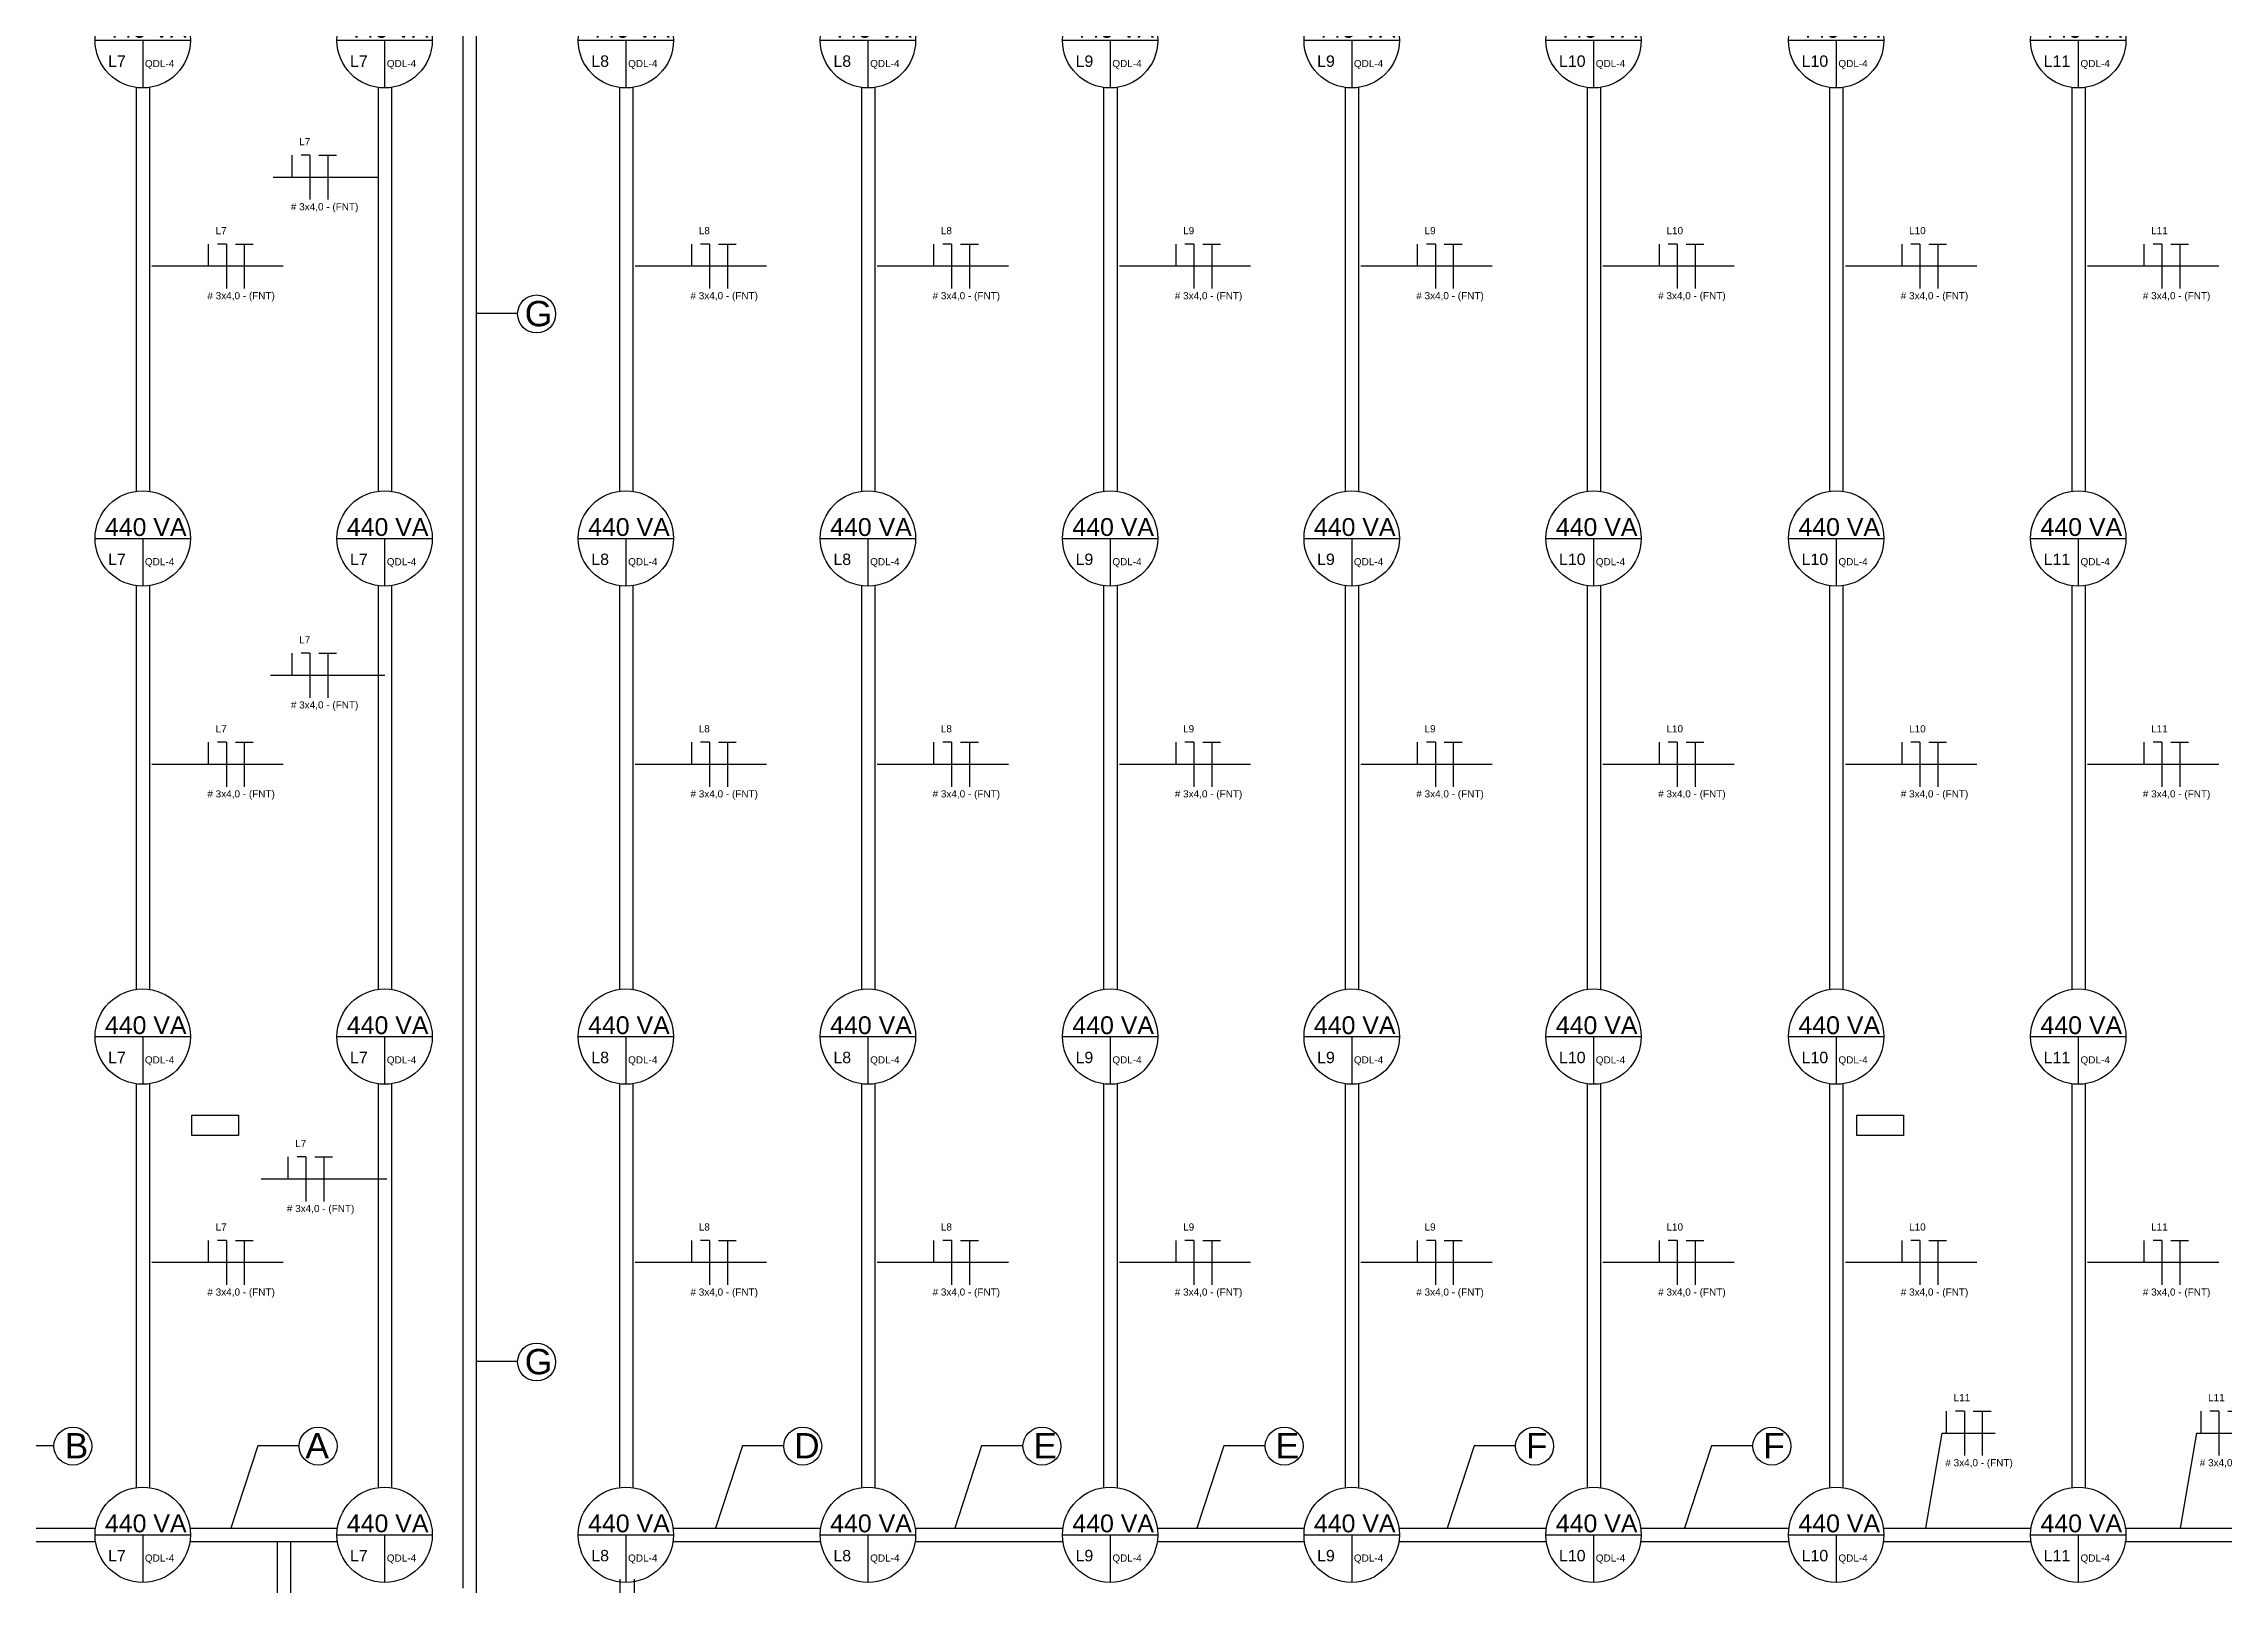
# Model space of a CAD drawing. Extents: x 196 to 487, y -48 to 152.
# Drawn here: x 290.63 to 315.11, y 24.59 to 41.89 of the extents above; entities that cross this region are included whole.
import ezdxf

# ---------------------------------------------------------------- set-up
doc = ezdxf.new("R2010")
doc.units = 0
doc.header["$MEASUREMENT"] = 0
for name, color, linetype in [('_ARQ', 5, 'CONTINUOUS'), ('_ELT-Eletrocalhas', 9, 'CONTINUOUS'), ('_ELT-Eletroduto', 7, 'CONTINUOUS'), ('_ELT-LUMINÁRIA', 2, 'CONTINUOUS'), ('ELET_FIAÇÃO', 1, 'CONTINUOUS')]:
    doc.layers.add(name, color=color, linetype=linetype)
doc.styles.add('ARIAL', font='arial.ttf')

# ---------------------------------------------------------------- blocks, each defined once
blk = doc.blocks.new('LAMPADA_RECAPAGEM')
at = {"layer": '_ELT-LUMINÁRIA', "linetype": 'Continuous'}
for points in [[(-0.535, 0), (0, 0), (0.535, 0)], [(0, 0), (0, -0.535)]]:
    blk.add_lwpolyline(points, dxfattribs=at)
blk.add_circle((0, 0), 0.535, dxfattribs=at)
at = {"layer": '_ELT-LUMINÁRIA', "linetype": 'Continuous', "style": 'ARIAL'}
for tag, p, height in [('P', (-0.424, 0.028), 0.2), ('C', (-0.388, -0.298), 0.128), ('A', (0.025, -0.301), 0.08)]:
    blk.add_attdef(tag, p, '', height=height, dxfattribs=at)
blk = doc.blocks.new('FIACAOQUALIDADE')
at = {"layer": 'ELET_FIAÇÃO', "linetype": 'Continuous'}
for p, q in [((0.236, 1.065), (0.236, 1.315)), ((0.436, 1.315), (0.336, 1.315)), ((0.436, 1.315), (0.436, 0.815)), ((0.536, 1.315), (0.736, 1.315)), ((0.636, 1.315), (0.636, 0.815))]:
    blk.add_line(p, q, dxfattribs=at)
at = {"layer": 'ELET_FIAÇÃO', "color": 7, "linetype": 'Continuous'}
for points in [[(0.184, 1.065), (0, 0)], [(0.184, 1.065), (0.78, 1.065)]]:
    blk.add_lwpolyline(points, dxfattribs=at)
at = {"layer": 'ELET_FIAÇÃO', "color": 7, "linetype": 'Continuous', "style": 'ARIAL'}
for tag, p in [('C', (0.315, 1.425)), ('B', (0.222, 0.695))]:
    blk.add_attdef(tag, p, '', height=0.08, dxfattribs=at)
blk = doc.blocks.new('Fiação_FNT_antiga')
at = {"layer": 'ELET_FIAÇÃO', "linetype": 'Continuous'}
for p, q in [((-0.2, 0), (-0.2, 0.25)), ((0, 0.25), (-0.1, 0.25)), ((0, 0.25), (0, -0.25)), ((0.1, 0.25), (0.3, 0.25)), ((0.2, 0.25), (0.2, -0.25))]:
    blk.add_line(p, q, dxfattribs=at)
at = {"layer": 'ELET_FIAÇÃO', "color": 7, "linetype": 'Continuous', "style": 'ARIAL'}
for tag, p in [('C', (-0.121, 0.36)), ('B', (-0.214, -0.37))]:
    blk.add_attdef(tag, p, '', height=0.08, dxfattribs=at)

msp = doc.modelspace()

# ---------------------------------------------------------------- linework, layer by layer
at = {"layer": '_ARQ'}
for points in [[(292.296, 29.87), (292.82, 29.87), (292.82, 29.641), (292.296, 29.641)], [(292.296, 29.87), (292.82, 29.87), (292.82, 29.641), (292.296, 29.641)], [(310.983, 29.87), (311.508, 29.87), (311.508, 29.641), (310.983, 29.641)], [(310.983, 29.87), (311.508, 29.87), (311.508, 29.641), (310.983, 29.641)]]:
    msp.add_lwpolyline(points, close=True, dxfattribs=at)
at = {"layer": '_ELT-Eletrocalhas'}
for p, q in [((295.338, 51.209), (295.338, 24.562)), ((295.488, 51.209), (295.488, 24.362)), ((291.677, 36.87), (291.677, 41.407)), ((291.827, 36.87), (291.827, 41.407)), ((294.392, 36.87), (294.392, 41.407)), ((294.542, 36.87), (294.542, 41.407)), ((297.1, 36.87), (297.1, 41.407)), ((297.25, 36.87), (297.25, 41.407)), ((299.817, 36.87), (299.817, 41.407)), ((299.967, 36.87), (299.967, 41.407)), ((302.535, 36.87), (302.535, 41.407)), ((302.685, 36.87), (302.685, 41.407)), ((305.246, 36.87), (305.246, 41.407)), ((305.396, 36.87), (305.396, 41.407)), ((307.961, 36.87), (307.961, 41.407)), ((308.111, 36.87), (308.111, 41.407)), ((310.683, 36.87), (310.683, 41.407)), ((310.833, 36.87), (310.833, 41.407)), ((313.401, 36.87), (313.401, 41.407)), ((313.551, 36.87), (313.551, 41.407)), ((291.677, 31.28), (291.677, 35.817)), ((291.827, 31.28), (291.827, 35.817)), ((294.392, 31.28), (294.392, 35.817)), ((294.542, 31.28), (294.542, 35.817)), ((297.1, 31.28), (297.1, 35.817)), ((297.25, 31.28), (297.25, 35.817)), ((299.817, 31.28), (299.817, 35.817)), ((299.967, 31.28), (299.967, 35.817)), ((302.535, 31.28), (302.535, 35.817)), ((302.685, 31.28), (302.685, 35.817)), ((305.246, 31.28), (305.246, 35.817)), ((305.396, 31.28), (305.396, 35.817)), ((307.961, 31.28), (307.961, 35.817)), ((308.111, 31.28), (308.111, 35.817)), ((310.683, 31.28), (310.683, 35.817)), ((310.833, 31.28), (310.833, 35.817)), ((313.401, 31.28), (313.401, 35.817)), ((313.551, 31.28), (313.551, 35.817)), ((291.677, 25.69), (291.677, 30.227)), ((291.827, 25.69), (291.827, 30.227)), ((294.392, 25.69), (294.392, 30.227)), ((294.542, 25.69), (294.542, 30.227)), ((297.1, 25.69), (297.1, 30.227)), ((297.25, 25.69), (297.25, 30.227)), ((299.817, 25.69), (299.817, 30.227)), ((299.967, 25.69), (299.967, 30.227)), ((302.535, 25.69), (302.535, 30.227)), ((302.685, 25.69), (302.685, 30.227)), ((305.246, 25.69), (305.246, 30.227)), ((305.396, 25.69), (305.396, 30.227)), ((307.961, 25.69), (307.961, 30.227)), ((308.111, 25.69), (308.111, 30.227)), ((310.683, 25.69), (310.683, 30.227)), ((310.833, 25.69), (310.833, 30.227)), ((313.401, 25.69), (313.401, 30.227)), ((313.551, 25.69), (313.551, 30.227)), ((289.561, 25.237), (291.215, 25.237)), ((292.275, 25.237), (293.931, 25.237)), ((297.702, 25.237), (299.358, 25.237)), ((300.419, 25.237), (302.075, 25.237)), ((303.137, 25.237), (304.785, 25.237)), ((305.841, 25.237), (307.5, 25.237)), ((308.567, 25.237), (310.223, 25.237)), ((311.282, 25.237), (312.94, 25.237)), ((313.993, 25.237), (315.659, 25.237)), ((289.561, 25.087), (291.215, 25.087)), ((292.275, 25.087), (293.931, 25.087)), ((293.26, 22.826), (293.26, 25.087)), ((293.41, 22.826), (293.41, 25.087)), ((297.702, 25.087), (299.358, 25.087)), ((300.419, 25.087), (302.075, 25.087)), ((303.137, 25.087), (304.785, 25.087)), ((305.841, 25.087), (307.5, 25.087)), ((308.567, 25.087), (310.223, 25.087)), ((311.282, 25.087), (312.94, 25.087)), ((313.993, 25.087), (315.659, 25.087))]:
    msp.add_line(p, q, dxfattribs=at)
at = {"layer": '_ELT-Eletrocalhas', "linetype": 'Continuous'}
for p, q in [((294.391, 40.394), (293.211, 40.394)), ((293.323, 39.396), (291.85, 39.396)), ((298.746, 39.396), (297.272, 39.396)), ((301.463, 39.396), (299.989, 39.396)), ((304.181, 39.396), (302.708, 39.396)), ((306.892, 39.396), (305.418, 39.396)), ((309.607, 39.396), (308.133, 39.396)), ((312.33, 39.396), (310.856, 39.396)), ((315.047, 39.396), (313.573, 39.396)), ((295.953, 38.865), (295.49, 38.865)), ((294.464, 34.804), (293.181, 34.804)), ((293.323, 33.806), (291.85, 33.806)), ((298.746, 33.806), (297.272, 33.806)), ((301.463, 33.806), (299.989, 33.806)), ((304.181, 33.806), (302.708, 33.806)), ((306.892, 33.806), (305.418, 33.806)), ((309.607, 33.806), (308.133, 33.806)), ((312.33, 33.806), (310.856, 33.806)), ((315.047, 33.806), (313.573, 33.806)), ((294.485, 29.153), (293.077, 29.153)), ((293.323, 28.216), (291.85, 28.216)), ((298.746, 28.216), (297.272, 28.216)), ((301.463, 28.216), (299.989, 28.216)), ((304.181, 28.216), (302.708, 28.216)), ((306.892, 28.216), (305.418, 28.216)), ((309.607, 28.216), (308.133, 28.216)), ((312.33, 28.216), (310.856, 28.216)), ((315.047, 28.216), (313.573, 28.216)), ((295.953, 27.105), (295.49, 27.105)), ((290.749, 26.161), (290.285, 26.161)), ((293.039, 26.161), (292.736, 25.237)), ((293.502, 26.161), (293.039, 26.161)), ((298.478, 26.161), (298.175, 25.237)), ((298.941, 26.161), (298.478, 26.161)), ((301.162, 26.161), (300.86, 25.237)), ((301.626, 26.161), (301.162, 26.161)), ((303.881, 26.161), (303.578, 25.237)), ((304.344, 26.161), (303.881, 26.161)), ((306.691, 26.161), (306.388, 25.237)), ((307.155, 26.161), (306.691, 26.161)), ((309.354, 26.161), (309.051, 25.237)), ((309.818, 26.161), (309.354, 26.161)), ((297.104, 24.166), (297.104, 24.663)), ((297.266, 24.028), (297.266, 24.663))]:
    msp.add_line(p, q, dxfattribs=at)
for centre in [(296.167, 38.861), (296.167, 27.101), (290.962, 26.157), (293.715, 26.157), (299.154, 26.157), (301.839, 26.157), (304.558, 26.157), (307.368, 26.157), (310.031, 26.157)]:
    msp.add_circle(centre, 0.213, dxfattribs=at)

# ---------------------------------------------------------------- block references
for p, values in [((293.623, 40.394), {'C': 'L7', 'B': '# 3x4,0 - (FNT)'}), ((292.686, 39.396), {'C': 'L7', 'B': '# 3x4,0 - (FNT)'}), ((298.108, 39.396), {'C': 'L8', 'B': '# 3x4,0 - (FNT)'}), ((300.825, 39.396), {'C': 'L8', 'B': '# 3x4,0 - (FNT)'}), ((303.544, 39.396), {'C': 'L9', 'B': '# 3x4,0 - (FNT)'}), ((306.254, 39.396), {'C': 'L9', 'B': '# 3x4,0 - (FNT)'}), ((308.969, 39.396), {'C': 'L10', 'B': '# 3x4,0 - (FNT)'}), ((311.692, 39.396), {'C': 'L10', 'B': '# 3x4,0 - (FNT)'}), ((314.409, 39.396), {'C': 'L11', 'B': '# 3x4,0 - (FNT)'}), ((293.623, 34.804), {'C': 'L7', 'B': '# 3x4,0 - (FNT)'}), ((292.686, 33.806), {'C': 'L7', 'B': '# 3x4,0 - (FNT)'}), ((298.108, 33.806), {'C': 'L8', 'B': '# 3x4,0 - (FNT)'}), ((300.825, 33.806), {'C': 'L8', 'B': '# 3x4,0 - (FNT)'}), ((303.544, 33.806), {'C': 'L9', 'B': '# 3x4,0 - (FNT)'}), ((306.254, 33.806), {'C': 'L9', 'B': '# 3x4,0 - (FNT)'}), ((308.969, 33.806), {'C': 'L10', 'B': '# 3x4,0 - (FNT)'}), ((311.692, 33.806), {'C': 'L10', 'B': '# 3x4,0 - (FNT)'}), ((314.409, 33.806), {'C': 'L11', 'B': '# 3x4,0 - (FNT)'}), ((293.578, 29.153), {'C': 'L7', 'B': '# 3x4,0 - (FNT)'}), ((292.686, 28.216), {'C': 'L7', 'B': '# 3x4,0 - (FNT)'}), ((298.108, 28.216), {'C': 'L8', 'B': '# 3x4,0 - (FNT)'}), ((300.825, 28.216), {'C': 'L8', 'B': '# 3x4,0 - (FNT)'}), ((303.544, 28.216), {'C': 'L9', 'B': '# 3x4,0 - (FNT)'}), ((306.254, 28.216), {'C': 'L9', 'B': '# 3x4,0 - (FNT)'}), ((308.969, 28.216), {'C': 'L10', 'B': '# 3x4,0 - (FNT)'}), ((311.692, 28.216), {'C': 'L10', 'B': '# 3x4,0 - (FNT)'}), ((314.409, 28.216), {'C': 'L11', 'B': '# 3x4,0 - (FNT)'})]:
    msp.add_blockref('Fiação_FNT_antiga', p, dxfattribs=at).add_auto_attribs(values)
at = {"layer": '_ELT-Eletroduto'}
for p, values in [((291.746, 41.932), {'P': '440 VA ', 'C': 'L7', 'A': 'QDL-4'}), ((294.461, 41.932), {'P': '440 VA ', 'C': 'L7', 'A': 'QDL-4'}), ((297.169, 41.932), {'P': '440 VA ', 'C': 'L8', 'A': 'QDL-4'}), ((299.886, 41.932), {'P': '440 VA ', 'C': 'L8', 'A': 'QDL-4'}), ((302.604, 41.932), {'P': '440 VA ', 'C': 'L9', 'A': 'QDL-4'}), ((305.315, 41.932), {'P': '440 VA ', 'C': 'L9', 'A': 'QDL-4'}), ((308.03, 41.932), {'P': '440 VA ', 'C': 'L10', 'A': 'QDL-4'}), ((310.753, 41.932), {'P': '440 VA ', 'C': 'L10', 'A': 'QDL-4'}), ((313.47, 41.932), {'P': '440 VA ', 'C': 'L11', 'A': 'QDL-4'}), ((291.746, 36.342), {'P': '440 VA ', 'C': 'L7', 'A': 'QDL-4'}), ((294.461, 36.342), {'P': '440 VA ', 'C': 'L7', 'A': 'QDL-4'}), ((297.169, 36.342), {'P': '440 VA ', 'C': 'L8', 'A': 'QDL-4'}), ((299.886, 36.342), {'P': '440 VA ', 'C': 'L8', 'A': 'QDL-4'}), ((302.604, 36.342), {'P': '440 VA ', 'C': 'L9', 'A': 'QDL-4'}), ((305.315, 36.342), {'P': '440 VA ', 'C': 'L9', 'A': 'QDL-4'}), ((308.03, 36.342), {'P': '440 VA ', 'C': 'L10', 'A': 'QDL-4'}), ((310.753, 36.342), {'P': '440 VA ', 'C': 'L10', 'A': 'QDL-4'}), ((313.47, 36.342), {'P': '440 VA ', 'C': 'L11', 'A': 'QDL-4'}), ((291.746, 30.752), {'P': '440 VA ', 'C': 'L7', 'A': 'QDL-4'}), ((294.461, 30.752), {'P': '440 VA ', 'C': 'L7', 'A': 'QDL-4'}), ((297.169, 30.752), {'P': '440 VA ', 'C': 'L8', 'A': 'QDL-4'}), ((299.886, 30.752), {'P': '440 VA ', 'C': 'L8', 'A': 'QDL-4'}), ((302.604, 30.752), {'P': '440 VA ', 'C': 'L9', 'A': 'QDL-4'}), ((305.315, 30.752), {'P': '440 VA ', 'C': 'L9', 'A': 'QDL-4'}), ((308.03, 30.752), {'P': '440 VA ', 'C': 'L10', 'A': 'QDL-4'}), ((310.753, 30.752), {'P': '440 VA ', 'C': 'L10', 'A': 'QDL-4'}), ((313.47, 30.752), {'P': '440 VA ', 'C': 'L11', 'A': 'QDL-4'}), ((291.746, 25.162), {'P': '440 VA ', 'C': 'L7', 'A': 'QDL-4'}), ((294.461, 25.162), {'P': '440 VA ', 'C': 'L7', 'A': 'QDL-4'}), ((297.169, 25.162), {'P': '440 VA ', 'C': 'L8', 'A': 'QDL-4'}), ((299.886, 25.162), {'P': '440 VA ', 'C': 'L8', 'A': 'QDL-4'}), ((302.604, 25.162), {'P': '440 VA ', 'C': 'L9', 'A': 'QDL-4'}), ((305.315, 25.162), {'P': '440 VA ', 'C': 'L9', 'A': 'QDL-4'}), ((308.03, 25.162), {'P': '440 VA ', 'C': 'L10', 'A': 'QDL-4'}), ((310.753, 25.162), {'P': '440 VA ', 'C': 'L10', 'A': 'QDL-4'}), ((313.47, 25.162), {'P': '440 VA ', 'C': 'L11', 'A': 'QDL-4'})]:
    msp.add_blockref('LAMPADA_RECAPAGEM', p, dxfattribs=at).add_auto_attribs(values)
at = {"layer": 'ELET_FIAÇÃO'}
for p in [(311.756, 25.236), (314.612, 25.236)]:
    msp.add_blockref('FIACAOQUALIDADE', p, dxfattribs=at).add_auto_attribs({'C': 'L11', 'B': '# 3x4,0 - (FNT)'})

# ---------------------------------------------------------------- texts
at = {"layer": '_ELT-Eletrocalhas', "linetype": 'Continuous', "char_height": 0.284, "attachment_point": 1, "style": 'ARIAL'}
for s, width, insert in [('G', 0.2838, (296.034, 39.007)), ('G', 0.2838, (296.034, 27.247)), ('B', 0.2838, (290.87, 26.304)), ('A', 0.00904, (293.572, 26.304)), ('D', 0.2838, (299.057, 26.304)), ('E', 0.2838, (301.742, 26.304)), ('E', 0.2838, (304.461, 26.304)), ('F', 0.2838, (307.271, 26.304)), ('F', 0.2838, (309.934, 26.304))]:
    msp.add_mtext_dynamic_manual_height_columns(s, width=width, gutter_width=1.419, heights=[0], dxfattribs=dict(at, insert=insert))

doc.saveas('drawing.dxf')
